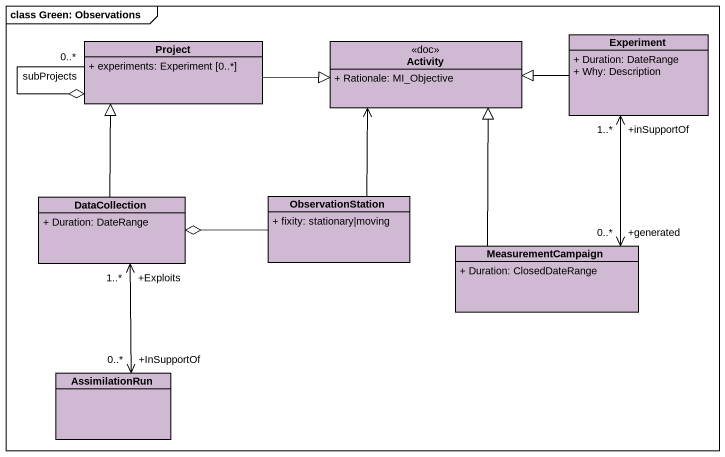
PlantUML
@startuml
mainframe class Green: Observations
hide circle
hide empty members
skinparam classAttributeIconSize 0
class Experiment #D0B9D2 {
  + Duration: DateRange
  + Why: Description
}
class Project #D0B9D2 {
  + experiments: Experiment [0..*]
}
class Activity <<doc>> #D0B9D2 {
  + Rationale: MI_Objective
}
class DataCollection #D0B9D2 {
  + Duration: DateRange
}
class ObservationStation #D0B9D2 {
  + fixity: stationary|moving
}
class MeasurementCampaign #D0B9D2 {
  + Duration: ClosedDateRange
}
class AssimilationRun #D0B9D2
Experiment -left-|> Activity
Project "0..*" --o Project : subProjects
Project -right-|> Activity
DataCollection -up-|> Project
ObservationStation -up-> Activity
ObservationStation -left-o DataCollection
MeasurementCampaign "+generated\n0..*" <-up-> "+inSupportOf\n1..*" Experiment
MeasurementCampaign -up-|> Activity
AssimilationRun "+InSupportOf\n0..*" <-up-> "+Exploits\n1..*" DataCollection
@enduml
